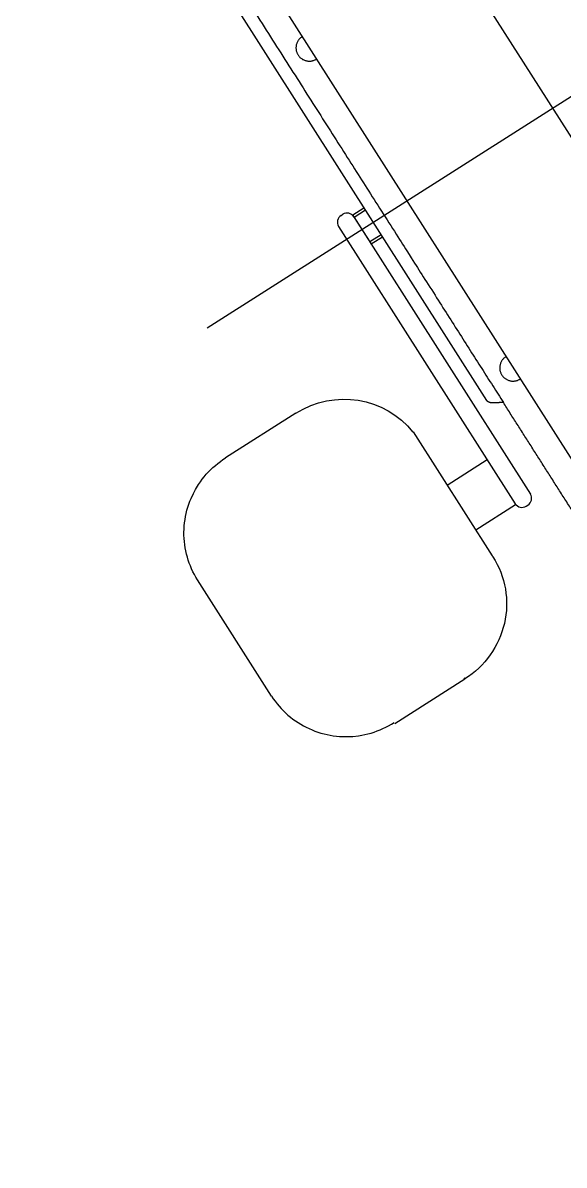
# Model space of a CAD drawing. Header units: millimetres. Extents: x 1145859089 to 1147511753, y -1047484727 to -1047247487.
# Drawn here: x 1146328248.3 to 1146328452.3, y -1047439580.3 to -1047439149.2 of the extents above; entities that cross this region are included whole.
import ezdxf
from ezdxf.xclip import XClip

# ---------------------------------------------------------------- set-up
doc = ezdxf.new("R2010")
doc.units = ezdxf.units.MM
doc.header["$LTSCALE"] = 100
doc.header["$MEASUREMENT"] = 0
doc.header["$XCLIPFRAME"] = 2
doc.linetypes.add('CENTERX2', pattern=[4, 2.5, -0.5, 0.5, -0.5])
doc.linetypes.add('단지배치도$0$CENTER', pattern=[31, 30, -0.5, 0, -0.5])
doc.layers.get('0').update_dxf_attribs({"linetype": 'CONTINUOUS'})
for name, color, linetype in [('L-지중매입', 3, 'CENTERX2'), ('XREF', 135, 'CONTINUOUS'), ('단지배치도$0$W240910', 135, 'CONTINUOUS')]:
    doc.layers.add(name, color=color, linetype=linetype)

# ---------------------------------------------------------------- blocks, each defined once
blk = doc.blocks.new('단지배치도$0$zw$9902')
at = {"layer": '단지배치도$0$W240910', "linetype": '단지배치도$0$CENTER', "ltscale": 50}
for p, q in [((59583, -67511.43), (59911.68, -68028.08)), ((59903.18, -67730.31), (59644.11, -67895.12))]:
    blk.add_line(p, q, dxfattribs=at)
at = {"layer": '단지배치도$0$W240910', "linetype": 'ByBlock', "ltscale": 20}
for p, q in [((59814.29, -67996.09), (59584.1, -67634.25)), ((59619.34, -67717.94), (59749.44, -67922.45)), ((59703.23, -67849.81), (59699.01, -67852.49)), ((59703.78, -67850.67), (59699.56, -67853.36)), ((59694.61, -67852.6), (59695.26, -67852.18)), ((59699.01, -67852.49), (59699.56, -67853.36)), ((59699.4, -67853.11), (59765.98, -67957.75)), ((59699.56, -67853.36), (59705.44, -67862.6)), ((59693.68, -67856.74), (59760.26, -67961.39)), ((59709.66, -67859.91), (59705.44, -67862.6)), ((59705.44, -67862.6), (59705.99, -67863.46)), ((59710.21, -67860.78), (59705.99, -67863.46)), ((59677.53, -67927.24), (59651.05, -67944.08)), ((59721.84, -67934.23), (59751.62, -67981.05)), ((59648.13, -67946.17), (59649.08, -67945.44)), ((59649.08, -67945.44), (59650.05, -67944.75)), ((59650.05, -67944.75), (59651.05, -67944.08)), ((59734.63, -67954.35), (59749.69, -67944.77)), ((59643.79, -67950.3), (59644.6, -67949.41)), ((59644.6, -67949.41), (59645.43, -67948.56)), ((59645.43, -67948.56), (59646.3, -67947.73)), ((59646.3, -67947.73), (59647.2, -67946.94)), ((59647.2, -67946.94), (59648.13, -67946.17)), ((59639.73, -67956), (59640.88, -67954.11)), ((59640.88, -67954.11), (59641.56, -67953.12)), ((59641.56, -67953.12), (59642.27, -67952.15)), ((59642.27, -67952.15), (59643.01, -67951.21)), ((59643.01, -67951.21), (59643.79, -67950.3)), ((59638.06, -67959.38), (59638.92, -67957.51)), ((59638.92, -67957.51), (59639.73, -67956)), ((59636.5, -67963.89), (59636.83, -67962.74)), ((59636.83, -67962.74), (59637.2, -67961.61)), ((59637.2, -67961.61), (59637.61, -67960.48)), ((59637.61, -67960.48), (59638.06, -67959.38)), ((59745.37, -67971.22), (59760.42, -67961.64)), ((59764.4, -67962.31), (59765.06, -67961.89)), ((59635.77, -67967.39), (59635.97, -67966.22)), ((59635.97, -67966.22), (59636.22, -67965.05)), ((59636.22, -67965.05), (59636.5, -67963.89)), ((59635.38, -67972.14), (59635.41, -67970.95)), ((59635.41, -67970.95), (59635.49, -67969.76)), ((59635.49, -67969.76), (59635.61, -67968.57)), ((59635.61, -67968.57), (59635.77, -67967.39)), ((59635.38, -67973.33), (59635.38, -67972.14)), ((59635.44, -67974.52), (59635.38, -67973.33)), ((59635.53, -67975.7), (59635.44, -67974.52)), ((59635.67, -67976.88), (59635.53, -67975.7)), ((59635.85, -67978.06), (59635.67, -67976.88)), ((59636.07, -67979.23), (59635.85, -67978.06)), ((59636.33, -67980.39), (59636.07, -67979.23)), ((59636.64, -67981.54), (59636.33, -67980.39)), ((59636.98, -67982.67), (59636.64, -67981.54)), ((59637.37, -67983.8), (59636.98, -67982.67)), ((59637.8, -67984.9), (59637.37, -67983.8)), ((59751.88, -67981.45), (59751.62, -67981.05)), ((59638.26, -67986), (59637.8, -67984.9)), ((59638.77, -67987.06), (59638.26, -67986)), ((59639.31, -67988.12), (59638.77, -67987.06)), ((59639.89, -67989.15), (59639.31, -67988.12)), ((59640.5, -67990.15), (59639.89, -67989.15)), ((59668.39, -68033.99), (59640.51, -67990.17)), ((59714.85, -68044.36), (59741.32, -68027.52)), ((59741.32, -68027.52), (59741.07, -68027.11)), ((59668.4, -68034.01), (59669.06, -68035)), ((59669.06, -68035), (59669.74, -68035.96)), ((59669.74, -68035.96), (59670.47, -68036.89)), ((59670.47, -68036.89), (59671.22, -68037.8)), ((59671.22, -68037.8), (59672.01, -68038.69)), ((59672.01, -68038.69), (59672.84, -68039.54)), ((59672.84, -68039.54), (59673.69, -68040.37)), ((59673.69, -68040.37), (59674.57, -68041.17)), ((59674.57, -68041.17), (59675.48, -68041.93)), ((59675.48, -68041.93), (59676.42, -68042.66)), ((59676.42, -68042.66), (59677.39, -68043.35)), ((59677.39, -68043.35), (59678.37, -68044.01)), ((59678.37, -68044.01), (59679.39, -68044.64)), ((59679.39, -68044.64), (59680.42, -68045.23)), ((59712.54, -68045.19), (59713.58, -68044.6)), ((59713.58, -68044.6), (59714.6, -68043.98)), ((59680.42, -68045.23), (59681.48, -68045.78)), ((59681.48, -68045.78), (59682.55, -68046.29)), ((59682.55, -68046.29), (59683.64, -68046.76)), ((59683.64, -68046.76), (59684.75, -68047.2)), ((59684.75, -68047.2), (59685.88, -68047.59)), ((59685.88, -68047.59), (59687.02, -68047.95)), ((59687.02, -68047.95), (59688.17, -68048.26)), ((59688.17, -68048.26), (59689.33, -68048.53)), ((59689.33, -68048.53), (59690.5, -68048.76)), ((59690.5, -68048.76), (59691.68, -68048.95)), ((59691.68, -68048.95), (59692.86, -68049.1)), ((59692.86, -68049.1), (59694.05, -68049.2)), ((59694.05, -68049.2), (59695.25, -68049.27)), ((59697.3, -68049.27), (59699.01, -68049.19)), ((59699.01, -68049.19), (59701.21, -68048.94)), ((59701.21, -68048.94), (59702.4, -68048.75)), ((59702.4, -68048.75), (59703.57, -68048.52)), ((59703.57, -68048.52), (59704.74, -68048.24)), ((59704.74, -68048.24), (59705.89, -68047.93)), ((59705.89, -68047.93), (59707.04, -68047.57)), ((59707.04, -68047.57), (59708.17, -68047.17)), ((59708.17, -68047.17), (59709.29, -68046.73)), ((59709.29, -68046.73), (59710.39, -68046.26)), ((59710.39, -68046.26), (59711.47, -68045.74)), ((59711.47, -68045.74), (59712.54, -68045.19)), ((59695.25, -68049.27), (59697.3, -68049.27))]:
    blk.add_line(p, q, dxfattribs=at)
at = {"layer": '단지배치도$0$W240910'}
for radius in [11431.38, 11931.38]:
    blk.add_arc((57394.29, -57699.4), radius, 251.62775, 321.418131, dxfattribs=at)
at = {"layer": '단지배치도$0$W240910', "linetype": 'ByBlock', "ltscale": 20}
for centre, start, end in [((59696.22, -67855.13), 122.4639, 212.4639), ((59696.87, -67854.72), 32.4639, 122.4639), ((59763.45, -67959.36), 302.4639, 32.4639), ((59762.79, -67959.78), 212.4639, 302.4639)]:
    blk.add_arc(centre, 3, start, end, dxfattribs=at)
at = {"layer": '단지배치도$0$W240910', "linetype": 'ByBlock', "ltscale": 20, "extrusion": (0, 0, -1)}
for centre, major_axis, ratio, start_param, end_param in [((59695.37, -67955.28), (-28.36, -18.07), 0.987979, 1.571518, 3.03594), ((59723.5, -67999.5), (-28.38, -18.05), 0.987219, 3.141555, 4.712362)]:
    blk.add_ellipse(centre, major_axis=major_axis, ratio=ratio, start_param=start_param, end_param=end_param, dxfattribs=at)
at = {"layer": '단지배치도$0$W240910', "linetype": 'ByBlock', "ltscale": 20}
for points in [[(59748.31, -67631.1), (59836.77, -67770.15), (59882.75, -67842.42)], [(59621.34, -67711.88), (59709.8, -67850.93), (59755.78, -67923.2)], [(59755.78, -67923.2), (59753.76, -67923.29), (59751.43, -67923.37)], [(59797.99, -67989.55), (59776.75, -67956.16), (59755.78, -67923.2)]]:
    blk.add_open_spline(points, degree=2, dxfattribs=at)
for points, weights in [([(59679.91, -67785.17), (59675.75, -67787.83), (59678.35, -67792.03)], [1, 0.711833891641, 1]), ([(59678.38, -67792.07), (59681.07, -67796.27), (59685.28, -67793.61)], [1, 0.709684285865, 1]), ([(59756.73, -67905.92), (59752.53, -67908.61), (59755.2, -67912.83)], [1, 0.708093794143, 1]), ([(59755.2, -67912.83), (59757.89, -67917.02), (59762.1, -67914.36)], [1, 0.709684276823, 1]), ([(59751.43, -67923.37), (59750.26, -67923.3), (59749.44, -67922.45)], [1, 0.930141413794, 1])]:
    blk.add_rational_spline(points, weights, degree=2, dxfattribs=at)
blk = doc.blocks.new('단지배치도')
blk.add_blockref('단지배치도$0$zw$9902', (141034.19, 142437.16))

msp = doc.modelspace()

# ---------------------------------------------------------------- linework, layer by layer
at = {"layer": 'L-지중매입', "ltscale": 2}
msp.add_arc((1146292364.149594, -1047402174.186541, 0), 45716.750817, 303.4822833292, 333.0437788935, dxfattribs=at)

# ---------------------------------------------------------------- block references
at = {"layer": 'XREF'}
ref = msp.add_blockref('단지배치도', (1146127639.433662, -1047513806.462535), dxfattribs=at)
XClip(ref).set_block_clipping_path([(72982.4064819524, 34919.7593965302), (360382.4067475507, 255319.7593436702)])

doc.saveas('drawing.dxf')
